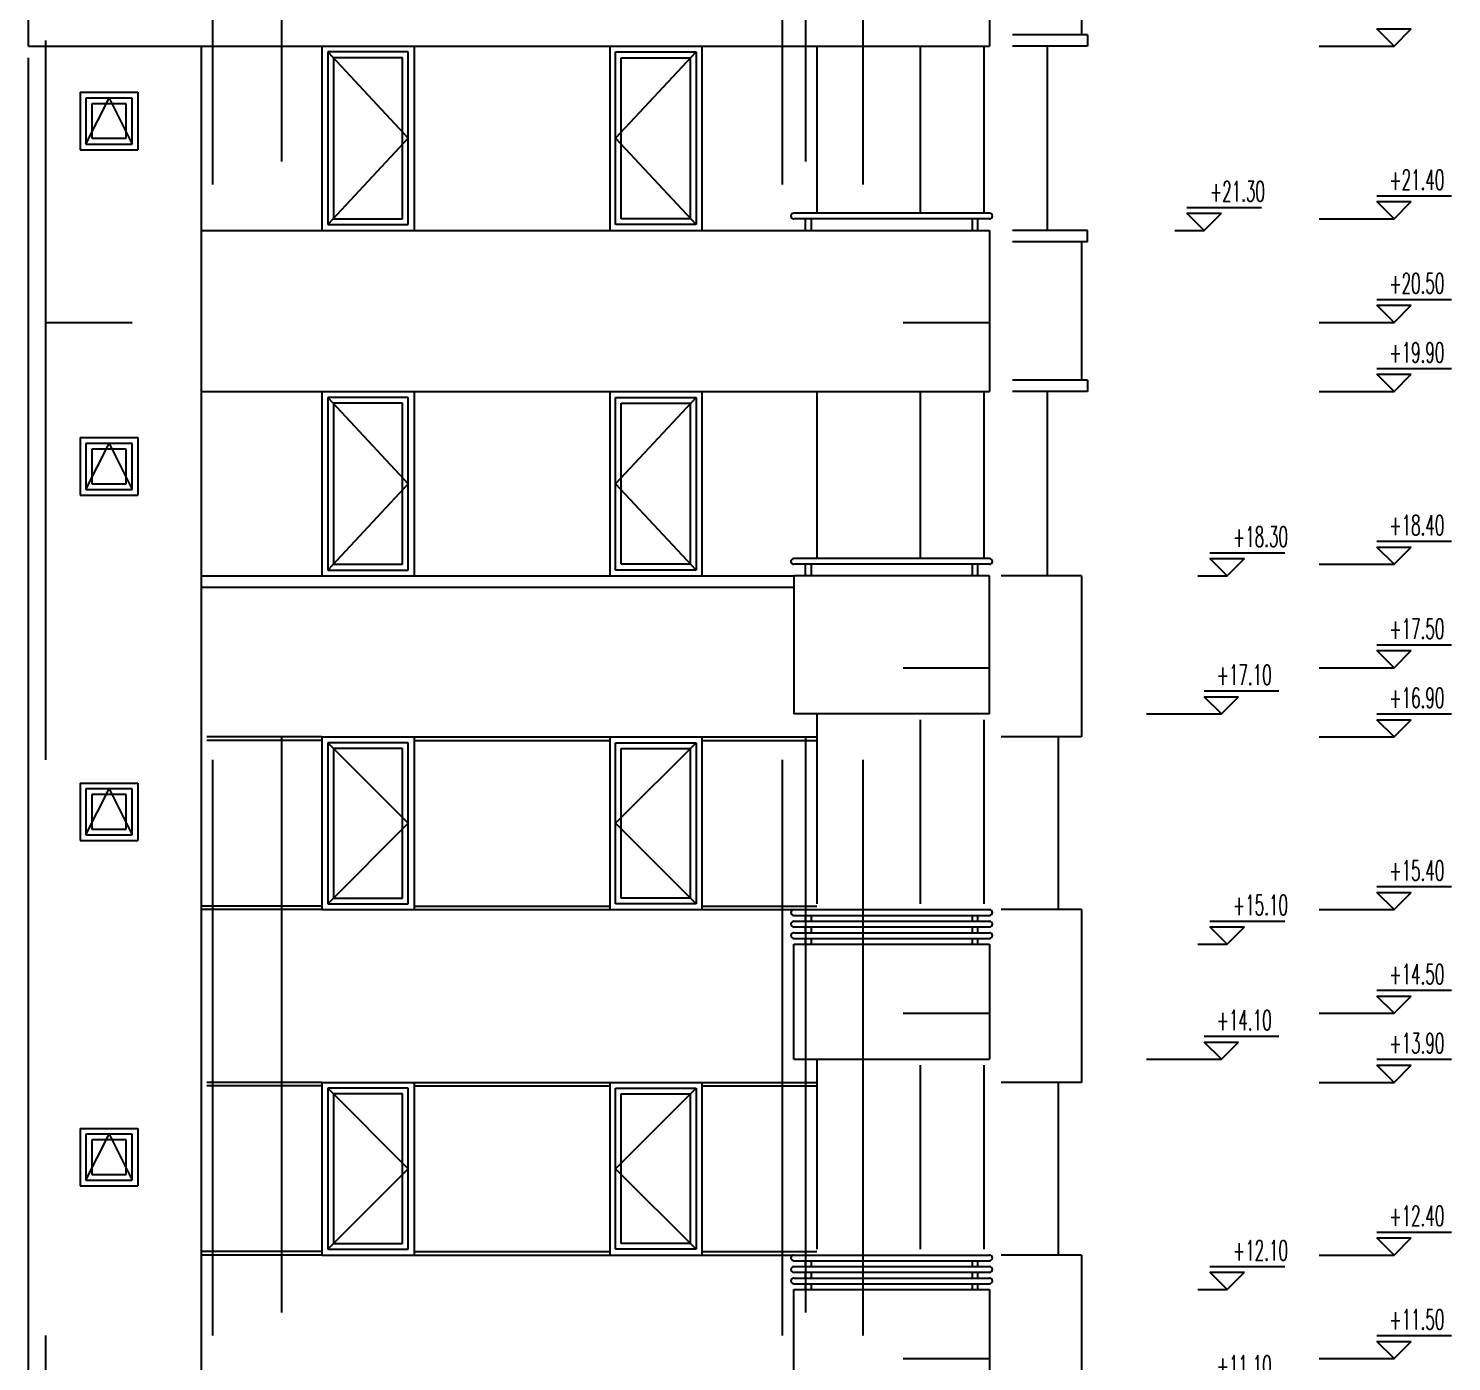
# Model space of a CAD drawing. Extents: x 78 to 306, y -397 to 18.
# Drawn here: x 280.5141 to 280.7614, y -396.6291 to -396.3975 of the extents above; entities that cross this region are included whole.
import ezdxf

# ---------------------------------------------------------------- set-up
doc = ezdxf.new("R2010")
doc.units = 0
doc.header["$LTSCALE"] = 0.5
doc.header["$MEASUREMENT"] = 0
doc.linetypes.add('DASHDOT2', pattern=[0.5, 0.25, -0.125, 0, -0.125])
doc.linetypes.add('DOT2', pattern=[0.125, 0, -0.125])
for name, color, linetype in [('AKS', 5, 'DASHDOT2'), ('IZDUSUM', 2, 'DOT2'), ('KAPI', 1, 'CONTINUOUS'), ('KOLON', 4, 'CONTINUOUS'), ('OLCU', 31, 'CONTINUOUS'), ('TARAMA', 8, 'CONTINUOUS')]:
    doc.layers.add(name, color=color, linetype=linetype)
doc.styles.add('OLCU', font='romans.shx', dxfattribs={"width": 0.6, "height": 0.125})

msp = doc.modelspace()

# ---------------------------------------------------------------- linework, layer by layer
at = {"layer": 'AKS'}
for p, q in [((280.51714, -396.94956), (280.51714, -396.29556)), ((280.55814, -396.29556), (280.55814, -396.94956)), ((280.64914, -396.29556), (280.64914, -396.94956)), ((280.54614, -396.29956), (280.54614, -396.94956)), ((280.64514, -396.29956), (280.64514, -396.94956)), ((280.65914, -396.29956), (280.65914, -396.94956))]:
    msp.add_line(p, q, dxfattribs=at)
at = {"layer": 'IZDUSUM', "ltscale": 0.5}
for p, q in [((280.56614, -396.40156), (280.58014, -396.41656)), ((280.63014, -396.40156), (280.61614, -396.41656)), ((280.52414, -396.41756), (280.52814, -396.40956)), ((280.52814, -396.40956), (280.53214, -396.41756)), ((280.58014, -396.41656), (280.56614, -396.43156)), ((280.61614, -396.41656), (280.63014, -396.43156)), ((280.51714, -396.44856), (280.53214, -396.44856)), ((280.66614, -396.44856), (280.68114, -396.44856)), ((280.56614, -396.46156), (280.58014, -396.47656)), ((280.63014, -396.46156), (280.61614, -396.47656)), ((280.52414, -396.47756), (280.52814, -396.46956)), ((280.52814, -396.46956), (280.53214, -396.47756)), ((280.58014, -396.47656), (280.56614, -396.49156)), ((280.61614, -396.47656), (280.63014, -396.49156)), ((280.66614, -396.50856), (280.68114, -396.50856)), ((280.56614, -396.52156), (280.58014, -396.53556)), ((280.63014, -396.52156), (280.61614, -396.53556)), ((280.52414, -396.53756), (280.52814, -396.52956)), ((280.52814, -396.52956), (280.53214, -396.53756)), ((280.58014, -396.53556), (280.56614, -396.54956)), ((280.61614, -396.53556), (280.63014, -396.54956)), ((280.66614, -396.56856), (280.68114, -396.56856)), ((280.56614, -396.58156), (280.58014, -396.59556)), ((280.63014, -396.58156), (280.61614, -396.59556)), ((280.52414, -396.59756), (280.52814, -396.58956)), ((280.52814, -396.58956), (280.53214, -396.59756)), ((280.58014, -396.59556), (280.56614, -396.60956)), ((280.61614, -396.59556), (280.63014, -396.60956)), ((280.66614, -396.62856), (280.68114, -396.62856))]:
    msp.add_line(p, q, dxfattribs=at)
at = {"layer": 'KAPI', "ltscale": 1.4}
for p, q in [((280.51414, -396.80456), (280.51414, -396.40256)), ((280.58014, -396.40156), (280.56614, -396.40156)), ((280.56614, -396.40156), (280.56614, -396.43156)), ((280.57914, -396.40256), (280.56714, -396.40256)), ((280.56714, -396.40256), (280.56714, -396.43056)), ((280.57914, -396.43056), (280.57914, -396.40256)), ((280.58014, -396.43156), (280.58014, -396.40156)), ((280.61614, -396.40156), (280.63014, -396.40156)), ((280.61614, -396.43156), (280.61614, -396.40156)), ((280.61714, -396.40256), (280.62914, -396.40256)), ((280.61714, -396.43056), (280.61714, -396.40256)), ((280.62914, -396.40256), (280.62914, -396.43056)), ((280.63014, -396.40156), (280.63014, -396.43156)), ((280.52314, -396.40856), (280.52314, -396.41856)), ((280.52314, -396.40856), (280.53314, -396.40856)), ((280.53314, -396.40856), (280.53314, -396.41856)), ((280.53214, -396.40956), (280.52414, -396.40956)), ((280.52414, -396.40956), (280.52414, -396.41756)), ((280.53114, -396.41056), (280.52514, -396.41056)), ((280.52514, -396.41056), (280.52514, -396.41656)), ((280.53114, -396.41656), (280.53114, -396.41056)), ((280.53214, -396.41756), (280.53214, -396.40956)), ((280.52414, -396.41756), (280.53214, -396.41756)), ((280.52514, -396.41656), (280.53114, -396.41656)), ((280.52314, -396.41856), (280.53314, -396.41856)), ((280.56714, -396.43056), (280.57914, -396.43056)), ((280.62914, -396.43056), (280.61714, -396.43056)), ((280.68114, -396.42956), (280.64714, -396.42956)), ((280.68114, -396.43056), (280.64714, -396.43056)), ((280.64914, -396.43256), (280.64914, -396.43056)), ((280.65014, -396.43056), (280.65014, -396.43256)), ((280.67814, -396.43056), (280.67814, -396.43256)), ((280.67914, -396.43256), (280.67914, -396.43056)), ((280.56614, -396.43156), (280.58014, -396.43156)), ((280.63014, -396.43156), (280.61614, -396.43156)), ((280.58014, -396.46156), (280.56614, -396.46156)), ((280.56614, -396.46156), (280.56614, -396.49156)), ((280.57914, -396.46256), (280.56714, -396.46256)), ((280.56714, -396.46256), (280.56714, -396.49056)), ((280.57914, -396.49056), (280.57914, -396.46256)), ((280.58014, -396.49156), (280.58014, -396.46156)), ((280.61614, -396.46156), (280.63014, -396.46156)), ((280.61614, -396.49156), (280.61614, -396.46156)), ((280.61714, -396.46256), (280.62914, -396.46256)), ((280.61714, -396.49056), (280.61714, -396.46256)), ((280.62914, -396.46256), (280.62914, -396.49056)), ((280.63014, -396.46156), (280.63014, -396.49156)), ((280.52314, -396.46856), (280.52314, -396.47856)), ((280.52314, -396.46856), (280.53314, -396.46856)), ((280.53214, -396.46956), (280.52414, -396.46956)), ((280.52414, -396.46956), (280.52414, -396.47756)), ((280.53214, -396.47756), (280.53214, -396.46956)), ((280.53314, -396.46856), (280.53314, -396.47856)), ((280.53114, -396.47056), (280.52514, -396.47056)), ((280.52514, -396.47056), (280.52514, -396.47656)), ((280.53114, -396.47656), (280.53114, -396.47056)), ((280.52414, -396.47756), (280.53214, -396.47756)), ((280.52514, -396.47656), (280.53114, -396.47656)), ((280.52314, -396.47856), (280.53314, -396.47856)), ((280.68114, -396.48956), (280.64714, -396.48956)), ((280.56614, -396.49156), (280.58014, -396.49156)), ((280.56714, -396.49056), (280.57914, -396.49056)), ((280.63014, -396.49156), (280.61614, -396.49156)), ((280.62914, -396.49056), (280.61714, -396.49056)), ((280.68114, -396.49056), (280.64714, -396.49056)), ((280.64914, -396.49256), (280.64914, -396.49056)), ((280.65014, -396.49056), (280.65014, -396.49256)), ((280.67814, -396.49056), (280.67814, -396.49256)), ((280.67914, -396.49256), (280.67914, -396.49056)), ((280.58014, -396.52156), (280.56614, -396.52156)), ((280.56614, -396.52156), (280.56614, -396.54956)), ((280.58014, -396.54956), (280.58014, -396.52156)), ((280.61614, -396.52156), (280.63014, -396.52156)), ((280.61614, -396.54956), (280.61614, -396.52156)), ((280.63014, -396.52156), (280.63014, -396.54956)), ((280.57914, -396.52256), (280.56714, -396.52256)), ((280.56714, -396.52256), (280.56714, -396.54856)), ((280.57914, -396.54856), (280.57914, -396.52256)), ((280.61714, -396.52256), (280.62914, -396.52256)), ((280.61714, -396.54856), (280.61714, -396.52256)), ((280.62914, -396.52256), (280.62914, -396.54856)), ((280.52314, -396.52856), (280.52314, -396.53856)), ((280.52314, -396.52856), (280.53314, -396.52856)), ((280.53214, -396.52956), (280.52414, -396.52956)), ((280.52414, -396.52956), (280.52414, -396.53756)), ((280.53214, -396.53756), (280.53214, -396.52956)), ((280.53314, -396.52856), (280.53314, -396.53856)), ((280.53114, -396.53056), (280.52514, -396.53056)), ((280.52514, -396.53056), (280.52514, -396.53656)), ((280.53114, -396.53656), (280.53114, -396.53056)), ((280.52514, -396.53656), (280.53114, -396.53656)), ((280.52314, -396.53856), (280.53314, -396.53856)), ((280.52414, -396.53756), (280.53214, -396.53756)), ((280.56614, -396.54956), (280.58014, -396.54956)), ((280.56714, -396.54856), (280.57914, -396.54856)), ((280.63014, -396.54956), (280.61614, -396.54956)), ((280.62914, -396.54856), (280.61714, -396.54856)), ((280.64714, -396.55056), (280.68114, -396.55056)), ((280.64714, -396.55156), (280.68114, -396.55156)), ((280.64914, -396.55256), (280.64914, -396.55156)), ((280.65014, -396.55156), (280.65014, -396.55256)), ((280.67814, -396.55156), (280.67814, -396.55256)), ((280.67914, -396.55256), (280.67914, -396.55156)), ((280.64714, -396.55256), (280.68114, -396.55256)), ((280.64714, -396.55356), (280.68114, -396.55356)), ((280.64914, -396.55456), (280.64914, -396.55356)), ((280.65014, -396.55356), (280.65014, -396.55456)), ((280.67814, -396.55356), (280.67814, -396.55456)), ((280.67914, -396.55456), (280.67914, -396.55356)), ((280.64714, -396.55456), (280.68114, -396.55456)), ((280.64714, -396.55556), (280.68114, -396.55556)), ((280.64914, -396.55656), (280.64914, -396.55556)), ((280.65014, -396.55556), (280.65014, -396.55656)), ((280.67814, -396.55556), (280.67814, -396.55656)), ((280.67914, -396.55656), (280.67914, -396.55556)), ((280.58014, -396.58156), (280.56614, -396.58156)), ((280.56614, -396.58156), (280.56614, -396.60956)), ((280.58014, -396.60956), (280.58014, -396.58156)), ((280.61614, -396.58156), (280.63014, -396.58156)), ((280.61614, -396.60956), (280.61614, -396.58156)), ((280.63014, -396.58156), (280.63014, -396.60956)), ((280.57914, -396.58256), (280.56714, -396.58256)), ((280.56714, -396.58256), (280.56714, -396.60856)), ((280.57914, -396.60856), (280.57914, -396.58256)), ((280.61714, -396.58256), (280.62914, -396.58256)), ((280.61714, -396.60856), (280.61714, -396.58256)), ((280.62914, -396.58256), (280.62914, -396.60856)), ((280.52314, -396.58856), (280.52314, -396.59856)), ((280.52314, -396.58856), (280.53314, -396.58856)), ((280.53314, -396.58856), (280.53314, -396.59856)), ((280.53214, -396.58956), (280.52414, -396.58956)), ((280.52414, -396.58956), (280.52414, -396.59756)), ((280.53114, -396.59056), (280.52514, -396.59056)), ((280.52514, -396.59056), (280.52514, -396.59656)), ((280.53114, -396.59656), (280.53114, -396.59056)), ((280.53214, -396.59756), (280.53214, -396.58956)), ((280.52314, -396.59856), (280.53314, -396.59856)), ((280.52414, -396.59756), (280.53214, -396.59756)), ((280.52514, -396.59656), (280.53114, -396.59656)), ((280.56714, -396.60856), (280.57914, -396.60856)), ((280.62914, -396.60856), (280.61714, -396.60856)), ((280.56614, -396.60956), (280.58014, -396.60956)), ((280.63014, -396.60956), (280.61614, -396.60956)), ((280.64714, -396.61056), (280.68114, -396.61056)), ((280.64714, -396.61156), (280.68114, -396.61156)), ((280.64714, -396.61256), (280.68114, -396.61256)), ((280.64714, -396.61356), (280.68114, -396.61356)), ((280.64914, -396.61256), (280.64914, -396.61156)), ((280.64914, -396.61456), (280.64914, -396.61356)), ((280.65014, -396.61156), (280.65014, -396.61256)), ((280.65014, -396.61356), (280.65014, -396.61456)), ((280.67814, -396.61156), (280.67814, -396.61256)), ((280.67814, -396.61356), (280.67814, -396.61456)), ((280.67914, -396.61256), (280.67914, -396.61156)), ((280.67914, -396.61456), (280.67914, -396.61356)), ((280.64714, -396.61456), (280.68114, -396.61456)), ((280.64714, -396.61556), (280.68114, -396.61556)), ((280.64914, -396.61656), (280.64914, -396.61556)), ((280.65014, -396.61556), (280.65014, -396.61656)), ((280.67814, -396.61556), (280.67814, -396.61656)), ((280.67914, -396.61656), (280.67914, -396.61556))]:
    msp.add_line(p, q, dxfattribs=at)
for centre, start, end in [((280.64714, -396.43006), 90, 270), ((280.68114, -396.43006), 270, 90), ((280.64714, -396.49006), 90, 270), ((280.68114, -396.49006), 270, 90), ((280.64714, -396.55106), 90, 270), ((280.68114, -396.55106), 270, 90), ((280.64714, -396.55306), 90, 270), ((280.68114, -396.55306), 270, 90), ((280.64714, -396.55506), 90, 270), ((280.68114, -396.55506), 270, 90), ((280.64714, -396.61106), 90, 270), ((280.68114, -396.61106), 270, 90), ((280.64714, -396.61306), 90, 270), ((280.68114, -396.61306), 270, 90), ((280.64714, -396.61506), 90, 270), ((280.68114, -396.61506), 270, 90)]:
    msp.add_arc(centre, 0.0005, start, end, dxfattribs=at)
at = {"layer": 'KOLON'}
for p, q in [((280.51414, -396.40056), (280.51414, -396.37456)), ((280.68114, -396.37456), (280.68114, -396.40056)), ((280.51414, -396.40056), (280.68114, -396.40056)), ((280.54414, -396.40056), (280.54414, -396.81456)), ((280.56514, -396.40056), (280.56514, -396.43256)), ((280.56514, -396.40056), (280.58114, -396.40056)), ((280.58114, -396.40056), (280.58114, -396.43256)), ((280.61514, -396.40056), (280.61514, -396.43256)), ((280.61514, -396.40056), (280.63114, -396.40056)), ((280.63114, -396.40056), (280.63114, -396.43256)), ((280.65114, -396.40056), (280.65114, -396.42956)), ((280.54414, -396.43256), (280.68114, -396.43256)), ((280.56514, -396.43256), (280.58114, -396.43256)), ((280.61514, -396.43256), (280.63114, -396.43256)), ((280.68114, -396.43256), (280.68114, -396.46056)), ((280.54414, -396.46056), (280.68114, -396.46056)), ((280.56514, -396.46056), (280.56514, -396.49256)), ((280.56514, -396.46056), (280.58114, -396.46056)), ((280.58114, -396.46056), (280.58114, -396.49256)), ((280.61514, -396.46056), (280.61514, -396.49256)), ((280.61514, -396.46056), (280.63114, -396.46056)), ((280.63114, -396.46056), (280.63114, -396.49256)), ((280.65114, -396.46056), (280.65114, -396.48956)), ((280.54414, -396.49256), (280.64714, -396.49256)), ((280.56514, -396.49256), (280.58114, -396.49256)), ((280.61514, -396.49256), (280.63114, -396.49256)), ((280.64714, -396.49256), (280.64714, -396.51656)), ((280.68114, -396.49256), (280.64714, -396.49256)), ((280.68114, -396.51656), (280.68114, -396.49256)), ((280.54414, -396.49456), (280.64714, -396.49456)), ((280.68114, -396.51656), (280.64714, -396.51656)), ((280.65114, -396.51656), (280.65114, -396.54956)), ((280.56514, -396.52056), (280.56514, -396.55056)), ((280.56514, -396.52056), (280.58114, -396.52056)), ((280.58114, -396.52056), (280.58114, -396.55056)), ((280.61514, -396.52056), (280.61514, -396.55056)), ((280.61514, -396.52056), (280.63114, -396.52056)), ((280.63114, -396.52056), (280.63114, -396.55056)), ((280.56514, -396.55056), (280.58114, -396.55056)), ((280.61514, -396.55056), (280.63114, -396.55056)), ((280.64714, -396.55656), (280.68114, -396.55656)), ((280.64714, -396.57656), (280.64714, -396.55656)), ((280.68114, -396.55656), (280.68114, -396.57656)), ((280.64714, -396.57656), (280.68114, -396.57656)), ((280.65114, -396.57656), (280.65114, -396.60956)), ((280.56514, -396.58056), (280.56514, -396.61056)), ((280.56514, -396.58056), (280.58114, -396.58056)), ((280.58114, -396.58056), (280.58114, -396.61056)), ((280.61514, -396.58056), (280.61514, -396.61056)), ((280.61514, -396.58056), (280.63114, -396.58056)), ((280.63114, -396.58056), (280.63114, -396.61056)), ((280.56514, -396.61056), (280.58114, -396.61056)), ((280.61514, -396.61056), (280.63114, -396.61056)), ((280.64714, -396.61656), (280.68114, -396.61656)), ((280.64714, -396.63656), (280.64714, -396.61656)), ((280.68114, -396.61656), (280.68114, -396.63656))]:
    msp.add_line(p, q, dxfattribs=at)
at = {"layer": 'OLCU'}
for p, q in [((280.75143, -396.40056), (280.74843, -396.39756)), ((280.74843, -396.39756), (280.75443, -396.39756)), ((280.75143, -396.40056), (280.75443, -396.39756)), ((280.68014, -396.40056), (280.68014, -396.42956)), ((280.73843, -396.40056), (280.75143, -396.40056)), ((280.74843, -396.42656), (280.76143, -396.42656)), ((280.75143, -396.43056), (280.74843, -396.42756)), ((280.74843, -396.42756), (280.75443, -396.42756)), ((280.75143, -396.43056), (280.75443, -396.42756)), ((280.71543, -396.42856), (280.72843, -396.42856)), ((280.71843, -396.43256), (280.71543, -396.42956)), ((280.71543, -396.42956), (280.72143, -396.42956)), ((280.71843, -396.43256), (280.72143, -396.42956)), ((280.73843, -396.43056), (280.75143, -396.43056)), ((280.71335, -396.43256), (280.71843, -396.43256)), ((280.74843, -396.44456), (280.76143, -396.44456)), ((280.75143, -396.44856), (280.74843, -396.44556)), ((280.74843, -396.44556), (280.75443, -396.44556)), ((280.75143, -396.44856), (280.75443, -396.44556)), ((280.73843, -396.44856), (280.75143, -396.44856)), ((280.74843, -396.45656), (280.76143, -396.45656)), ((280.75143, -396.46056), (280.74843, -396.45756)), ((280.74843, -396.45756), (280.75443, -396.45756)), ((280.75143, -396.46056), (280.75443, -396.45756)), ((280.68014, -396.46056), (280.68014, -396.48956)), ((280.73843, -396.46056), (280.75143, -396.46056)), ((280.74843, -396.48656), (280.76143, -396.48656)), ((280.75143, -396.49056), (280.74843, -396.48756)), ((280.74843, -396.48756), (280.75443, -396.48756)), ((280.75143, -396.49056), (280.75443, -396.48756)), ((280.71943, -396.48856), (280.73243, -396.48856)), ((280.72243, -396.49256), (280.71943, -396.48956)), ((280.71943, -396.48956), (280.72543, -396.48956)), ((280.72243, -396.49256), (280.72543, -396.48956)), ((280.71735, -396.49256), (280.72243, -396.49256)), ((280.73843, -396.49056), (280.75143, -396.49056)), ((280.74843, -396.50456), (280.76143, -396.50456)), ((280.75143, -396.50856), (280.74843, -396.50556)), ((280.74843, -396.50556), (280.75443, -396.50556)), ((280.75143, -396.50856), (280.75443, -396.50556)), ((280.73843, -396.50856), (280.75143, -396.50856)), ((280.71843, -396.51256), (280.73143, -396.51256)), ((280.72143, -396.51656), (280.71843, -396.51356)), ((280.71843, -396.51356), (280.72443, -396.51356)), ((280.72143, -396.51656), (280.72443, -396.51356)), ((280.70843, -396.51656), (280.72143, -396.51656)), ((280.74843, -396.51656), (280.76143, -396.51656)), ((280.68014, -396.51756), (280.68014, -396.54956)), ((280.75143, -396.52056), (280.74843, -396.51756)), ((280.74843, -396.51756), (280.75443, -396.51756)), ((280.75143, -396.52056), (280.75443, -396.51756)), ((280.73843, -396.52056), (280.75143, -396.52056)), ((280.74843, -396.54656), (280.76143, -396.54656)), ((280.75143, -396.55056), (280.74843, -396.54756)), ((280.74843, -396.54756), (280.75443, -396.54756)), ((280.75143, -396.55056), (280.75443, -396.54756)), ((280.73843, -396.55056), (280.75143, -396.55056)), ((280.71943, -396.55256), (280.73243, -396.55256)), ((280.72243, -396.55656), (280.71943, -396.55356)), ((280.71943, -396.55356), (280.72543, -396.55356)), ((280.72243, -396.55656), (280.72543, -396.55356)), ((280.71735, -396.55656), (280.72243, -396.55656)), ((280.74843, -396.56456), (280.76143, -396.56456)), ((280.75143, -396.56856), (280.74843, -396.56556)), ((280.74843, -396.56556), (280.75443, -396.56556)), ((280.75143, -396.56856), (280.75443, -396.56556)), ((280.73843, -396.56856), (280.75143, -396.56856)), ((280.71843, -396.57256), (280.73143, -396.57256)), ((280.72143, -396.57656), (280.71843, -396.57356)), ((280.71843, -396.57356), (280.72443, -396.57356)), ((280.72143, -396.57656), (280.72443, -396.57356)), ((280.70843, -396.57656), (280.72143, -396.57656)), ((280.74843, -396.57656), (280.76143, -396.57656)), ((280.68014, -396.57756), (280.68014, -396.60956)), ((280.75143, -396.58056), (280.74843, -396.57756)), ((280.74843, -396.57756), (280.75443, -396.57756)), ((280.75143, -396.58056), (280.75443, -396.57756)), ((280.73843, -396.58056), (280.75143, -396.58056)), ((280.74843, -396.60656), (280.76143, -396.60656)), ((280.75143, -396.61056), (280.74843, -396.60756)), ((280.74843, -396.60756), (280.75443, -396.60756)), ((280.75143, -396.61056), (280.75443, -396.60756)), ((280.73843, -396.61056), (280.75143, -396.61056)), ((280.71943, -396.61256), (280.73243, -396.61256)), ((280.72243, -396.61656), (280.71943, -396.61356)), ((280.71943, -396.61356), (280.72543, -396.61356)), ((280.72243, -396.61656), (280.72543, -396.61356)), ((280.71735, -396.61656), (280.72243, -396.61656)), ((280.74843, -396.62456), (280.76143, -396.62456)), ((280.75143, -396.62856), (280.74843, -396.62556)), ((280.74843, -396.62556), (280.75443, -396.62556)), ((280.75143, -396.62856), (280.75443, -396.62556)), ((280.73843, -396.62856), (280.75143, -396.62856))]:
    msp.add_line(p, q, dxfattribs=at)
at = {"layer": 'OLCU', "linetype": 'ByBlock'}
for p, q in [((280.66914, -396.42956), (280.66914, -396.40056)), ((280.66914, -396.48956), (280.66914, -396.46056)), ((280.66914, -396.54956), (280.66914, -396.51756)), ((280.66914, -396.60956), (280.66914, -396.57756))]:
    msp.add_line(p, q, dxfattribs=at)
at = {"layer": 'TARAMA', "ltscale": 1.4}
for p, q in [((280.69714, -396.37656), (280.69714, -396.39856)), ((280.69814, -396.39856), (280.68514, -396.39856)), ((280.69814, -396.39856), (280.69814, -396.40056)), ((280.69814, -396.40056), (280.68514, -396.40056)), ((280.69114, -396.40056), (280.69114, -396.43256)), ((280.69814, -396.43256), (280.68514, -396.43256)), ((280.69814, -396.43456), (280.69814, -396.43256)), ((280.69814, -396.43456), (280.68514, -396.43456)), ((280.69714, -396.43456), (280.69714, -396.45856)), ((280.69814, -396.45856), (280.68514, -396.45856)), ((280.69814, -396.45856), (280.69814, -396.46056)), ((280.69814, -396.46056), (280.68514, -396.46056)), ((280.69114, -396.46056), (280.69114, -396.49256)), ((280.69714, -396.49256), (280.68314, -396.49256)), ((280.69714, -396.49256), (280.69714, -396.52056)), ((280.56514, -396.52056), (280.54514, -396.52056)), ((280.56514, -396.52116), (280.54514, -396.52116)), ((280.58114, -396.52056), (280.61514, -396.52056)), ((280.58114, -396.52116), (280.61514, -396.52116)), ((280.63114, -396.52056), (280.65114, -396.52056)), ((280.63114, -396.52116), (280.65114, -396.52116)), ((280.69714, -396.52056), (280.68314, -396.52056)), ((280.69314, -396.55056), (280.69314, -396.52056)), ((280.56514, -396.54996), (280.54414, -396.54996)), ((280.56514, -396.55056), (280.54414, -396.55056)), ((280.58114, -396.54996), (280.61514, -396.54996)), ((280.58114, -396.55056), (280.61514, -396.55056)), ((280.63114, -396.54996), (280.65114, -396.54996)), ((280.63114, -396.55056), (280.65114, -396.55056)), ((280.69714, -396.55056), (280.68314, -396.55056)), ((280.69714, -396.55056), (280.69714, -396.58056)), ((280.56514, -396.58056), (280.54514, -396.58056)), ((280.56514, -396.58116), (280.54514, -396.58116)), ((280.58114, -396.58056), (280.61514, -396.58056)), ((280.58114, -396.58116), (280.61514, -396.58116)), ((280.63114, -396.58056), (280.65114, -396.58056)), ((280.63114, -396.58116), (280.65114, -396.58116)), ((280.69714, -396.58056), (280.68314, -396.58056)), ((280.69314, -396.61056), (280.69314, -396.58056)), ((280.56514, -396.60996), (280.54414, -396.60996)), ((280.56514, -396.61056), (280.54414, -396.61056)), ((280.58114, -396.60996), (280.61514, -396.60996)), ((280.58114, -396.61056), (280.61514, -396.61056)), ((280.63114, -396.60996), (280.65114, -396.60996)), ((280.63114, -396.61056), (280.65114, -396.61056)), ((280.69714, -396.61056), (280.68314, -396.61056)), ((280.69714, -396.61056), (280.69714, -396.64056))]:
    msp.add_line(p, q, dxfattribs=at)

# ---------------------------------------------------------------- texts
at = {"layer": 'OLCU', "style": 'OLCU', "width": 0.55}
for s, p in [('+21.40', (280.7506, -396.42551)), ('+21.30', (280.71943, -396.42751)), ('+20.50', (280.7506, -396.44351)), ('+19.90', (280.7506, -396.45551)), ('+18.40', (280.7506, -396.48551)), ('+18.30', (280.72343, -396.48751)), ('+17.50', (280.7506, -396.50351)), ('+17.10', (280.7206, -396.51151)), ('+16.90', (280.7506, -396.51551)), ('+15.40', (280.7506, -396.54551)), ('+15.10', (280.72343, -396.55151)), ('+14.50', (280.7506, -396.56351)), ('+14.10', (280.7206, -396.57151)), ('+13.90', (280.7506, -396.57551)), ('+12.40', (280.7506, -396.60551)), ('+12.10', (280.72343, -396.61151)), ('+11.50', (280.7506, -396.62351)), ('+11.10', (280.7206, -396.63151))]:
    msp.add_text(s, height=0.0035, dxfattribs=at).set_placement(p)

doc.saveas('drawing.dxf')
